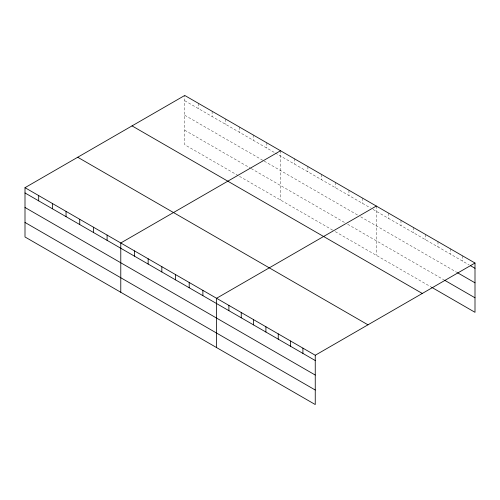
<?xml version="1.0" encoding="UTF-8"?>
<svg xmlns="http://www.w3.org/2000/svg" width="500" height="500" viewBox="0 0 500 500"><rect width="100%" height="100%" fill="white"/><g stroke="black" fill="none" stroke-linecap="round" stroke-linejoin="round"><path stroke-width="0.38" stroke-dasharray="2.5 1.88" d="M238.181 175.588L184.75 144.744L184.75 95.456M184.75 100.725L274.669 152.637M275.319 153.019L370.45 207.938M373.056 209.444L469.156 264.925M184.75 115.25L263.594 160.769M264.244 161.144L358.069 215.319M360.675 216.825L456.819 272.331M184.75 130.219L250.556 168.212M251.213 168.588L345.037 222.756M347.644 224.262L443.837 279.8M239.481 176.344L333.963 230.888M335.262 231.644L430.85 286.825M462.663 255.906L462.663 261.181M450.331 248.781L450.331 254.056M437.994 241.663L437.994 246.938M425.656 234.537L425.656 239.812M413.319 227.419L413.319 232.694M400.988 220.294L400.988 225.569M388.65 213.175L388.65 218.45M376.312 206.05L376.312 255.344M362.631 198.15L362.631 203.425M348.95 190.25L348.95 195.525M335.262 182.35L335.262 187.625M321.581 174.45L321.581 179.725M307.9 166.55L307.9 171.825M294.212 158.65L294.212 163.925M280.531 150.75L280.531 200.044M266.85 142.85L266.85 148.125M253.169 134.95L253.169 140.225M239.481 127.05L239.481 132.325M225.8 119.15L225.8 124.425M212.119 111.25L212.119 116.525M198.431 103.35L198.431 108.625"/><path stroke-width="0.75" d="M25 187.681L315.25 355.256L315.25 404.544L25 236.975L25 187.681L184.75 95.456L475 263.025L475 312.319L431.5 287.2M280.531 150.75L120.781 242.981L120.781 292.269M376.312 206.05L216.562 298.281L216.562 347.569M315.25 355.256L475 263.025M470.456 265.675L475 268.3M457.469 272.706L475 282.825M444.487 280.175L475 297.794M132.031 125.887L422.281 293.463M77.719 157.25L367.969 324.825M25 192.956L315.25 360.531M25 207.481L315.25 375.056M25 222.45L315.25 390.019M302.913 348.137L302.913 353.406M290.581 341.012L290.581 346.287M278.244 333.894L278.244 339.162M265.906 326.769L265.906 332.044M253.575 319.65L253.575 324.919M241.238 312.525L241.238 317.8M228.9 305.406L228.9 310.675M202.881 290.381L202.881 295.656M189.2 282.481L189.2 287.756M175.512 274.581L175.512 279.856M161.831 266.681L161.831 271.956M148.15 258.781L148.15 264.056M134.469 250.881L134.469 256.156M107.1 235.081L107.1 240.356M93.419 227.181L93.419 232.456M79.731 219.281L79.731 224.556M66.05 211.381L66.05 216.656M52.369 203.481L52.369 208.756M38.681 195.581L38.681 200.856"/></g></svg>
